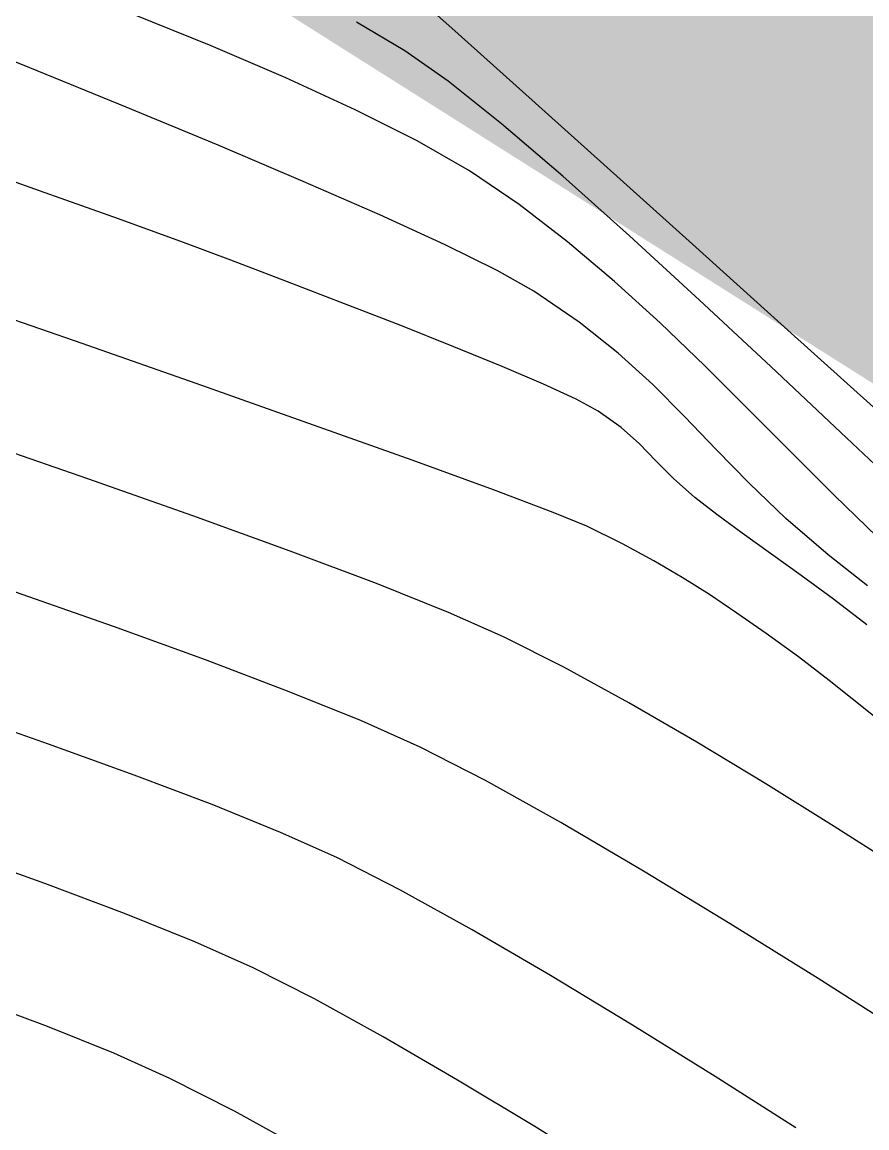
# Model space of a CAD drawing. Header units: feet. Extents: x 26064 to 27719, y 16802 to 28989.
# Drawn here: x 26255.41 to 26271.58, y 18075.38 to 18096.53 of the extents above; entities that cross this region are included whole.
import ezdxf

# ---------------------------------------------------------------- set-up
doc = ezdxf.new("R2010")
doc.units = ezdxf.units.FT
doc.header["$LTSCALE"] = 50
doc.header["$MEASUREMENT"] = 0
doc.linetypes.add('HIDDEN', pattern=[0.375, 0.25, -0.125])
doc.linetypes.add('HIDN25', pattern=[0.0938, 0.0625, -0.0313])
for name, color, linetype in [('CONT-MJR', 160, 'HIDDEN'), ('CONT-MNR', 55, 'HIDN25'), ('WATER', 5, 'Continuous')]:
    doc.layers.add(name, color=color, linetype=linetype)

msp = doc.modelspace()

# ---------------------------------------------------------------- linework, layer by layer
at = {"layer": 'CONT-MJR', "color": 7}
for p, q in [((26263.63677, 18096.4165, 590), (26262.55962, 18097.37386, 590)), ((26264.98836, 18095.208, 590), (26263.63677, 18096.4165, 590)), ((26266.54578, 18093.81082, 590), (26264.98836, 18095.208, 590)), ((26268.24047, 18092.2874, 590), (26266.54578, 18093.81082, 590)), ((26270.00385, 18090.70018, 590), (26268.24047, 18092.2874, 590)), ((26256.55833, 18090.38345, 595), (26254.18887, 18091.21007, 595)), ((26271.76732, 18089.11164, 590), (26270.00385, 18090.70018, 590)), ((26258.85234, 18089.57942, 595), (26256.55833, 18090.38345, 595)), ((26260.98602, 18088.82627, 595), (26258.85234, 18089.57942, 595)), ((26262.87448, 18088.15233, 595), (26260.98602, 18088.82627, 595)), ((26264.43285, 18087.58589, 595), (26262.87448, 18088.15233, 595)), ((26265.57622, 18087.15526, 595), (26264.43285, 18087.58589, 595)), ((26266.21973, 18086.88876, 595), (26265.57622, 18087.15526, 595)), ((26266.9, 18086.55143, 595), (26266.21973, 18086.88876, 595)), ((26267.49874, 18086.23033, 595), (26266.9, 18086.55143, 595)), ((26268.04446, 18085.9118, 595), (26267.49874, 18086.23033, 595)), ((26268.56568, 18085.58217, 595), (26268.04446, 18085.9118, 595)), ((26269.09092, 18085.22778, 595), (26268.56568, 18085.58217, 595)), ((26269.64871, 18084.83498, 595), (26269.09092, 18085.22778, 595)), ((26270.26757, 18084.39009, 595), (26269.64871, 18084.83498, 595)), ((26270.85613, 18083.93955, 595), (26270.26757, 18084.39009, 595)), ((26271.73479, 18083.23438, 595), (26270.85613, 18083.93955, 595)), ((26255.89945, 18077.31729, 600), (26254.48028, 18077.84991, 600)), ((26257.16505, 18076.80695, 600), (26255.89945, 18077.31729, 600)), ((26258.24045, 18076.32604, 600), (26257.16505, 18076.80695, 600)), ((26259.47621, 18075.69706, 600), (26258.24045, 18076.32604, 600)), ((26260.85973, 18074.93227, 600), (26259.47621, 18075.69706, 600))]:
    msp.add_line(p, q, dxfattribs=at)
at = {"layer": 'CONT-MNR', "color": 7, "extrusion": (-0.375535, -0.926808, 0)}
msp.add_line((26259.02762, 18096.07921, 592), (26257.54262, 18096.68092, 592), dxfattribs=at)
at = {"layer": 'CONT-MNR', "color": 7, "extrusion": (-0.509631, -0.860393, 0)}
msp.add_line((26262.73657, 18095.98699, 591), (26261.81144, 18096.53497, 591), dxfattribs=at)
at = {"layer": 'CONT-MNR', "color": 7}
for p, q in [((26255.55652, 18095.6586, 593), (26253.66653, 18096.41423, 593)), ((26261.78549, 18094.85934, 592), (26260.45643, 18095.46846, 592)), ((26264.58778, 18094.5866, 591), (26263.56615, 18095.40332, 591)), ((26262.97128, 18094.2625, 592), (26261.78549, 18094.85934, 592)), ((26265.75865, 18093.58475, 591), (26264.58778, 18094.5866, 591)), ((26267.036, 18092.4457, 591), (26265.75865, 18093.58475, 591)), ((26258.49914, 18092.31853, 594), (26257.254, 18092.76919, 594)), ((26264.50162, 18091.78346, 593), (26263.50448, 18092.27438, 593)), ((26266.74803, 18091.57483, 592), (26265.8504, 18092.33406, 592)), ((26260.4872, 18091.5673, 594), (26259.40429, 18091.98166, 594)), ((26265.20392, 18091.39021, 593), (26264.50162, 18091.78346, 593)), ((26267.62229, 18090.77824, 592), (26266.74803, 18091.57483, 592)), ((26266.82025, 18090.20145, 593), (26266.07486, 18090.79685, 593)), ((26268.47684, 18089.95724, 592), (26267.62229, 18090.77824, 592)), ((26265.38883, 18089.60958, 594), (26264.59698, 18089.94804, 594)), ((26271.07897, 18088.68477, 591), (26269.73894, 18089.94778, 591)), ((26270.14158, 18088.29378, 592), (26269.31538, 18089.12477, 592)), ((26268.69313, 18088.3592, 593), (26268.09039, 18088.98701, 593)), ((26258.67651, 18087.08854, 596), (26256.66686, 18087.79731, 596)), ((26269.19284, 18086.75437, 594), (26268.70457, 18087.11125, 594)), ((26263.57364, 18085.24005, 596), (26262.19136, 18085.79199, 596)), ((26264.62387, 18084.77622, 596), (26263.57364, 18085.24005, 596)), ((26265.77924, 18084.19183, 596), (26264.62387, 18084.77622, 596)), ((26267.02383, 18083.50987, 596), (26265.77924, 18084.19183, 596)), ((26268.32324, 18082.75714, 596), (26267.02383, 18083.50987, 596)), ((26269.64305, 18081.96048, 596), (26268.32324, 18082.75714, 596)), ((26257.5547, 18082.12895, 598), (26255.91773, 18082.72185, 598)), ((26260.35443, 18081.03308, 598), (26259.04777, 18081.56252, 598)), ((26261.43216, 18080.55113, 598), (26260.35443, 18081.03308, 598)), ((26257.37109, 18079.47968, 599), (26255.84855, 18080.05108, 599)), ((26264.02307, 18079.16857, 598), (26262.64215, 18079.93396, 598)), ((26265.52316, 18078.29262, 598), (26264.02307, 18079.16857, 598)), ((26267.09067, 18077.34381, 598), (26265.52316, 18078.29262, 598)), ((26272.28781, 18077.18927, 597), (26270.64354, 18078.23469, 597)), ((26262.32266, 18077.11778, 599), (26261.00484, 18077.84442, 599)), ((26263.7434, 18076.29244, 599), (26262.32266, 18077.11778, 599)), ((26266.70814, 18074.48084, 599), (26265.22068, 18075.4022, 599))]:
    msp.add_line(p, q, dxfattribs=at)
at = {"layer": 'CONT-MNR', "color": 7, "extrusion": (-0.393051, -0.919517, 0)}
msp.add_line((26260.45643, 18095.46846, 592), (26259.02762, 18096.07921, 592), dxfattribs=at)
at = {"layer": 'CONT-MNR', "color": 7, "extrusion": (0.575416, 0.817861, 0)}
msp.add_line((26263.56615, 18095.40332, 591), (26262.73657, 18095.98699, 591), dxfattribs=at)
at = {"layer": 'CONT-MNR', "color": 7, "extrusion": (-0.376396, -0.926459, 0)}
msp.add_line((26257.40201, 18094.90882, 593), (26255.55652, 18095.6586, 593), dxfattribs=at)
at = {"layer": 'CONT-MNR', "color": 7, "extrusion": (-0.382639, -0.923898, 0)}
msp.add_line((26259.16127, 18094.18021, 593), (26257.40201, 18094.90882, 593), dxfattribs=at)
at = {"layer": 'CONT-MNR', "color": 7, "extrusion": (-0.390585, -0.920567, 0)}
msp.add_line((26260.79258, 18093.48807, 593), (26259.16127, 18094.18021, 593), dxfattribs=at)
at = {"layer": 'CONT-MNR', "color": 7, "extrusion": (-0.49814, -0.867097, 0)}
msp.add_line((26263.97025, 18093.6886, 592), (26262.97128, 18094.2625, 592), dxfattribs=at)
at = {"layer": 'CONT-MNR', "color": 7, "extrusion": (0.333721, 0.942672, 0)}
msp.add_line((26255.74644, 18093.30727, 594), (26254.054, 18093.90642, 594), dxfattribs=at)
at = {"layer": 'CONT-MNR', "color": 7, "extrusion": (-0.559894, -0.828564, 0)}
msp.add_line((26264.92569, 18093.04296, 592), (26263.97025, 18093.6886, 592), dxfattribs=at)
at = {"layer": 'CONT-MNR', "color": 7, "extrusion": (0.401296, 0.915948, 0)}
msp.add_line((26262.25423, 18092.84769, 593), (26260.79258, 18093.48807, 593), dxfattribs=at)
at = {"layer": 'CONT-MNR', "color": 7, "extrusion": (-0.336151, -0.941808, 0)}
msp.add_line((26257.254, 18092.76919, 594), (26255.74644, 18093.30727, 594), dxfattribs=at)
at = {"layer": 'CONT-MNR', "color": 7, "extrusion": (0.608414, 0.79362, 0)}
msp.add_line((26265.8504, 18092.33406, 592), (26264.92569, 18093.04296, 592), dxfattribs=at)
at = {"layer": 'CONT-MNR', "color": 7, "extrusion": (-0.416818, -0.90899, 0)}
msp.add_line((26263.50448, 18092.27438, 593), (26262.25423, 18092.84769, 593), dxfattribs=at)
at = {"layer": 'CONT-MNR', "color": 7, "extrusion": (-0.348798, -0.937198, 0)}
msp.add_line((26259.40429, 18091.98166, 594), (26258.49914, 18092.31853, 594), dxfattribs=at)
at = {"layer": 'CONT-MNR', "color": 7, "extrusion": (-0.675434, -0.73742, 0)}
msp.add_line((26268.37702, 18091.2174, 591), (26267.036, 18092.4457, 591), dxfattribs=at)
at = {"layer": 'CONT-MNR', "color": 7, "extrusion": (-0.359035, -0.933324, 0)}
msp.add_line((26261.58395, 18091.1454, 594), (26260.4872, 18091.5673, 594), dxfattribs=at)
at = {"layer": 'CONT-MNR', "color": 7, "extrusion": (-0.563034, -0.826434, 0)}
msp.add_line((26266.07486, 18090.79685, 593), (26265.20392, 18091.39021, 593), dxfattribs=at)
at = {"layer": 'CONT-MNR', "color": 7, "extrusion": (-0.681887, -0.731457, 0)}
msp.add_line((26269.73894, 18089.94778, 591), (26268.37702, 18091.2174, 591), dxfattribs=at)
at = {"layer": 'CONT-MNR', "color": 7, "extrusion": (-0.362596, -0.931947, 0)}
msp.add_line((26262.65852, 18090.72732, 594), (26261.58395, 18091.1454, 594), dxfattribs=at)
at = {"layer": 'CONT-MNR', "color": 7, "extrusion": (-0.368522, -0.929619, 0)}
msp.add_line((26263.67487, 18090.32441, 594), (26262.65852, 18090.72732, 594), dxfattribs=at)
at = {"layer": 'CONT-MNR', "color": 7, "extrusion": (-0.37789, -0.92585, 0)}
msp.add_line((26264.59698, 18089.94804, 594), (26263.67487, 18090.32441, 594), dxfattribs=at)
at = {"layer": 'CONT-MNR', "color": 7, "extrusion": (0.674435, 0.738334, 0)}
msp.add_line((26267.47909, 18089.59963, 593), (26266.82025, 18090.20145, 593), dxfattribs=at)
at = {"layer": 'CONT-MNR', "color": 7, "extrusion": (-0.704535, -0.709669, 0)}
msp.add_line((26269.31538, 18089.12477, 592), (26268.47684, 18089.95724, 592), dxfattribs=at)
at = {"layer": 'CONT-MNR', "color": 7, "extrusion": (-0.419635, -0.907693, 0)}
msp.add_line((26266.01438, 18089.32039, 594), (26265.38883, 18089.60958, 594), dxfattribs=at)
at = {"layer": 'CONT-MNR', "color": 7, "extrusion": (0.707874, 0.706338, 0)}
msp.add_line((26268.09039, 18088.98701, 593), (26267.47909, 18089.59963, 593), dxfattribs=at)
at = {"layer": 'CONT-MNR', "color": 7, "extrusion": (0.475195, 0.87988, 0)}
msp.add_line((26266.4376, 18089.09182, 594), (26266.01438, 18089.32039, 594), dxfattribs=at)
at = {"layer": 'CONT-MNR', "color": 7, "extrusion": (0.581051, 0.813867, 0)}
msp.add_line((26266.87342, 18088.78066, 594), (26266.4376, 18089.09182, 594), dxfattribs=at)
at = {"layer": 'CONT-MNR', "color": 7, "extrusion": (-0.668853, -0.743395, 0)}
msp.add_line((26267.22361, 18088.46559, 594), (26266.87342, 18088.78066, 594), dxfattribs=at)
at = {"layer": 'CONT-MNR', "color": 7, "extrusion": (-0.687816, -0.725885, 0)}
msp.add_line((26272.35432, 18087.47631, 591), (26271.07897, 18088.68477, 591), dxfattribs=at)
at = {"layer": 'CONT-MNR', "color": 7, "extrusion": (-0.326996, -0.945026, 0)}
msp.add_line((26256.66686, 18087.79731, 596), (26254.571, 18088.52251, 596), dxfattribs=at)
at = {"layer": 'CONT-MNR', "color": 7, "extrusion": (0.715868, 0.698236, 0)}
msp.add_line((26267.54046, 18088.14074, 594), (26267.22361, 18088.46559, 594), dxfattribs=at)
at = {"layer": 'CONT-MNR', "color": 7, "extrusion": (0.714883, 0.699244, 0)}
msp.add_line((26269.32633, 18087.71185, 593), (26268.69313, 18088.3592, 593), dxfattribs=at)
at = {"layer": 'CONT-MNR', "color": 7, "extrusion": (0.706672, 0.707541, 0)}
msp.add_line((26270.95912, 18087.47724, 592), (26270.14158, 18088.29378, 592), dxfattribs=at)
at = {"layer": 'CONT-MNR', "color": 7, "extrusion": (0.711975, 0.702205, 0)}
msp.add_line((26267.87631, 18087.80022, 594), (26267.54046, 18088.14074, 594), dxfattribs=at)
at = {"layer": 'CONT-MNR', "color": 7, "extrusion": (-0.664506, -0.747283, 0)}
msp.add_line((26268.28346, 18087.43817, 594), (26267.87631, 18087.80022, 594), dxfattribs=at)
at = {"layer": 'CONT-MNR', "color": 7, "extrusion": (0.690789, 0.723056, 0)}
msp.add_line((26270.02897, 18087.04057, 593), (26269.32633, 18087.71185, 593), dxfattribs=at)
at = {"layer": 'CONT-MNR', "color": 7, "extrusion": (-0.613223, -0.78991, 0)}
msp.add_line((26268.70457, 18087.11125, 594), (26268.28346, 18087.43817, 594), dxfattribs=at)
at = {"layer": 'CONT-MNR', "color": 7, "extrusion": (0.696692, 0.717371, 0)}
msp.add_line((26271.77169, 18086.6881, 592), (26270.95912, 18087.47724, 592), dxfattribs=at)
at = {"layer": 'CONT-MNR', "color": 7, "extrusion": (-0.34055, -0.940226, 0)}
msp.add_line((26260.5385, 18086.41413, 596), (26258.67651, 18087.08854, 596), dxfattribs=at)
at = {"layer": 'CONT-MNR', "color": 7, "extrusion": (0.653143, 0.757235, 0)}
msp.add_line((26270.84005, 18086.34098, 593), (26270.02897, 18087.04057, 593), dxfattribs=at)
at = {"layer": 'CONT-MNR', "color": 7, "extrusion": (-0.581053, -0.813866, 0)}
msp.add_line((26269.73631, 18086.36636, 594), (26269.19284, 18086.75437, 594), dxfattribs=at)
at = {"layer": 'CONT-MNR', "color": 7, "extrusion": (0.352272, 0.935898, 0)}
msp.add_line((26262.19136, 18085.79199, 596), (26260.5385, 18086.41413, 596), dxfattribs=at)
at = {"layer": 'CONT-MNR', "color": 7, "extrusion": (0.582342, 0.812944, 0)}
msp.add_line((26270.323, 18085.94609, 594), (26269.73631, 18086.36636, 594), dxfattribs=at)
at = {"layer": 'CONT-MNR', "color": 7, "extrusion": (-0.620456, -0.784242, 0)}
msp.add_line((26271.58819, 18085.74908, 593), (26270.84005, 18086.34098, 593), dxfattribs=at)
at = {"layer": 'CONT-MNR', "color": 7, "extrusion": (-0.591806, -0.806081, 0)}
msp.add_line((26270.94095, 18085.49241, 594), (26270.323, 18085.94609, 594), dxfattribs=at)
at = {"layer": 'CONT-MNR', "color": 7, "extrusion": (0.331757, 0.943365, 0)}
msp.add_line((26257.16082, 18084.9705, 597), (26255.28512, 18085.63013, 597), dxfattribs=at)
at = {"layer": 'CONT-MNR', "color": 7, "extrusion": (-0.608195, -0.793788, 0)}
msp.add_line((26271.57817, 18085.00417, 594), (26270.94095, 18085.49241, 594), dxfattribs=at)
at = {"layer": 'CONT-MNR', "color": 7, "extrusion": (-0.341243, -0.939975, 0)}
msp.add_line((26258.92291, 18084.3308, 597), (26257.16082, 18084.9705, 597), dxfattribs=at)
at = {"layer": 'CONT-MNR', "color": 7, "extrusion": (-0.354751, -0.934961, 0)}
msp.add_line((26260.52143, 18083.72427, 597), (26258.92291, 18084.3308, 597), dxfattribs=at)
at = {"layer": 'CONT-MNR', "color": 7, "extrusion": (-0.374915, -0.927059, 0)}
msp.add_line((26261.90645, 18083.16415, 597), (26260.52143, 18083.72427, 597), dxfattribs=at)
at = {"layer": 'CONT-MNR', "color": 7, "extrusion": (-0.330568, -0.943782, 0)}
msp.add_line((26255.91773, 18082.72185, 598), (26254.17938, 18083.33073, 598), dxfattribs=at)
at = {"layer": 'CONT-MNR', "color": 7, "extrusion": (0.407501, 0.913205, 0)}
msp.add_line((26263.02802, 18082.66367, 597), (26261.90645, 18083.16415, 597), dxfattribs=at)
at = {"layer": 'CONT-MNR', "color": 7, "extrusion": (-0.455496, -0.890238, 0)}
msp.add_line((26264.27918, 18082.02351, 597), (26263.02802, 18082.66367, 597), dxfattribs=at)
at = {"layer": 'CONT-MNR', "color": 7, "extrusion": (-0.354703, -0.934979, 0)}
msp.add_line((26259.04777, 18081.56252, 598), (26257.5547, 18082.12895, 598), dxfattribs=at)
at = {"layer": 'CONT-MNR', "color": 7, "extrusion": (0.486686, 0.873577, 0)}
msp.add_line((26265.72367, 18081.21876, 597), (26264.27918, 18082.02351, 597), dxfattribs=at)
at = {"layer": 'CONT-MNR', "color": 7, "extrusion": (0.5289, 0.848684, 0)}
msp.add_line((26270.94884, 18081.1467, 596), (26269.64305, 18081.96048, 596), dxfattribs=at)
at = {"layer": 'CONT-MNR', "color": 7, "extrusion": (-0.506163, -0.862438, 0)}
msp.add_line((26267.30412, 18080.29119, 597), (26265.72367, 18081.21876, 597), dxfattribs=at)
at = {"layer": 'CONT-MNR', "color": 7, "extrusion": (0.538742, 0.842471, 0)}
msp.add_line((26272.20622, 18080.34264, 596), (26270.94884, 18081.1467, 596), dxfattribs=at)
at = {"layer": 'CONT-MNR', "color": 7, "extrusion": (-0.33654, -0.941669, 0)}
msp.add_line((26255.84855, 18080.05108, 599), (26254.19119, 18080.6434, 599), dxfattribs=at)
at = {"layer": 'CONT-MNR', "color": 7, "extrusion": (-0.454366, -0.890815, 0)}
msp.add_line((26262.64215, 18079.93396, 598), (26261.43216, 18080.55113, 598), dxfattribs=at)
at = {"layer": 'CONT-MNR', "color": 7, "extrusion": (0.519474, 0.854486, 0)}
msp.add_line((26268.96319, 18079.28258, 597), (26267.30412, 18080.29119, 597), dxfattribs=at)
at = {"layer": 'CONT-MNR', "color": 7, "extrusion": (0.373291, 0.927714, 0)}
msp.add_line((26258.71496, 18078.93894, 599), (26257.37109, 18079.47968, 599), dxfattribs=at)
at = {"layer": 'CONT-MNR', "color": 7, "extrusion": (0.529156, 0.848524, 0)}
msp.add_line((26270.64354, 18078.23469, 597), (26268.96319, 18079.28258, 597), dxfattribs=at)
at = {"layer": 'CONT-MNR', "color": 7, "extrusion": (-0.407484, -0.913212, 0)}
msp.add_line((26259.83631, 18078.43858, 599), (26258.71496, 18078.93894, 599), dxfattribs=at)
at = {"layer": 'CONT-MNR', "color": 7, "extrusion": (0.453244, 0.891386, 0)}
msp.add_line((26261.00484, 18077.84442, 599), (26259.83631, 18078.43858, 599), dxfattribs=at)
at = {"layer": 'CONT-MNR', "color": 7, "extrusion": (0.527874, 0.849323, 0)}
msp.add_line((26268.67384, 18076.35984, 598), (26267.09067, 18077.34381, 598), dxfattribs=at)
at = {"layer": 'CONT-MNR', "color": 7, "extrusion": (-0.516144, -0.856502, 0)}
msp.add_line((26265.22068, 18075.4022, 599), (26263.7434, 18076.29244, 599), dxfattribs=at)
at = {"layer": 'CONT-MNR', "color": 7, "extrusion": (-0.535693, -0.844413, 0)}
msp.add_line((26270.22092, 18075.37837, 598), (26268.67384, 18076.35984, 598), dxfattribs=at)
at = {"layer": 'WATER', "linetype": 'Continuous', "const_width": 8, "flags": 128}
msp.add_lwpolyline([(26213.10262, 18120.14653), (26260.12127, 18101.65937), (26293.04278, 18080.87237), (26314.47306, 18078.3662), (26333.85148, 18079.7332), (26452.72699, 18067.46349), (26536.83767, 18066.99596), (26567.66957, 18075.46925), (26627.79181, 18103.97027), (26669.41487, 18113.98413), (26756.51501, 18123.99801)], dxfattribs=at)

doc.saveas('drawing.dxf')
